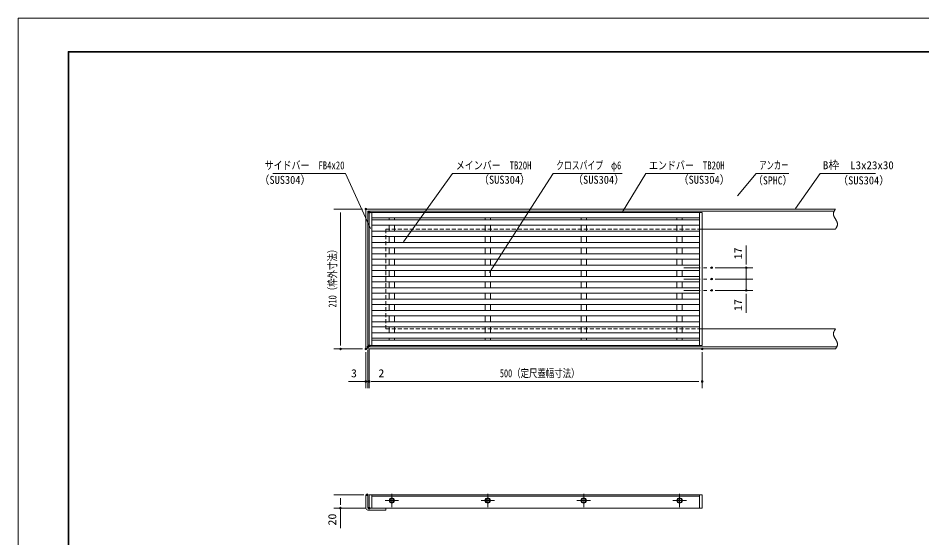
# Model space of a CAD drawing. Units: millimetres, scale not verified. Extents: x -1050 to 1050, y -742 to 742.
# Drawn here: x -1050 to 307, y -38 to 742 of the extents above; entities that cross this region are included whole.
import ezdxf
from ezdxf.enums import TextEntityAlignment as Align

# ---------------------------------------------------------------- set-up
doc = ezdxf.new("R2010")
doc.units = ezdxf.units.MM
doc.header["$LTSCALE"] = 5
doc.header["$PDMODE"] = 32
doc.header["$PDSIZE"] = 2.5
for name, pattern in [('CHAIN1', [8, 5, -1, 1, -1]), ('DASHED1', [1.8, 1.2, -0.6]), ('DOUBLE_CHAIN1', [8.8, 5, -1, 0.6, -0.6, 0.6, -1])]:
    doc.linetypes.add(name, pattern=pattern)
for name, color, linetype, lineweight in [('0-0_7-図\u3000枠', 4, 'Continuous', 9), ('0-1_寸法注釈', 2, 'Continuous', 9), ('0-3_DEFPOINTS', 134, 'Continuous', 9), ('0-5_蓋', 5, 'Continuous', 9), ('0-6_中心線', 6, 'CHAIN1', 9), ('0-7_想像線', 134, 'DOUBLE_CHAIN1', 9), ('0-9_枠', 7, 'Continuous', 9), ('0-A_溝開口', 4, 'DASHED1', 9)]:
    doc.layers.add(name, color=color, linetype=linetype, lineweight=lineweight)
doc.styles.add('ＭＳ ゴシック', font='')
doc.styles.get('ＭＳ ゴシック').set_extended_font_data('MS Gothic')

msp = doc.modelspace()

# ---------------------------------------------------------------- linework, layer by layer
at = {"layer": '0-0_7-図\u3000枠'}
for p, q in [((-975, -692.5), (-975, 692.5)), ((-973.75, -691.25), (-973.75, 691.25)), ((-973.75, 691.25), (998.75, 691.25))]:
    msp.add_line(p, q, dxfattribs=at)
msp.add_lwpolyline([(-975, 692.5), (1000, 692.5), (1000, -692.5)], dxfattribs=at)
at = {"layer": '0-1_寸法注釈'}
for p, q in [((-532.783, 455.84), (-575.682, 455.84)), ((-565.682, 450.84), (-565.682, 250.84)), ((43.401, 372.84), (43.401, 401.377)), ((-3.405, 367.84), (53.401, 367.84)), ((43.401, 350.84), (43.401, 367.84)), ((43.401, 355.84), (43.401, 360.84)), ((-3.405, 350.84), (53.401, 350.84)), ((-3.405, 350.84), (53.401, 350.84)), ((43.401, 350.84), (43.401, 333.84)), ((43.401, 345.84), (43.401, 340.84)), ((-3.405, 333.84), (53.401, 333.84)), ((43.401, 328.84), (43.401, 300.303)), ((-532.783, 245.84), (-575.682, 245.84)), ((-522.783, 245.84), (-522.783, 187.107)), ((-522.783, 245.84), (-522.783, 187.107)), ((-527.783, 240.84), (-527.783, 187.107)), ((-524.783, 243.84), (-524.783, 187.107)), ((-524.783, 243.84), (-524.783, 187.107)), ((-22.783, 240.84), (-22.783, 187.107)), ((-532.783, 197.107), (-553.897, 197.107)), ((-529.783, 197.107), (-534.783, 197.107)), ((-524.783, 197.107), (-527.783, 197.107)), ((-524.783, 197.107), (-522.783, 197.107)), ((-519.783, 197.107), (-514.783, 197.107)), ((-517.783, 197.107), (-27.783, 197.107)), ((-517.783, 197.107), (-496.67, 197.107)), ((-530.783, 26.967), (-576.067, 26.967)), ((-566.067, 21.967), (-566.067, 11.967)), ((-527.783, 6.967), (-576.067, 6.967)), ((-566.067, 6.967), (-566.067, -22.88))]:
    msp.add_line(p, q, dxfattribs=at)
for points in [[(-667.694, 509.114), (-558.47, 509.114), (-520.959, 426.687)], [(-294.349, 509.114), (-397.556, 509.114), (-471.517, 406.647)], [(-143.253, 509.114), (-246.46, 509.114), (-342.237, 360.569)], [(-4.266, 509.114), (-107.473, 509.114), (-142.523, 451.687)], [(107.145, 509.333), (58.092, 509.333), (30.368, 475.903)], [(237.464, 509.333), (154.113, 509.333), (117.331, 456.653)]]:
    msp.add_lwpolyline(points, dxfattribs=at)
at = {"layer": '0-3_DEFPOINTS'}
msp.add_lwpolyline([(-1050, -742.5), (-1050, 742.5), (1050, 742.5), (1050, -742.5)], close=True, dxfattribs=at)
for p in [(-527.783, 455.84), (-8.405, 367.84), (43.401, 367.84), (-8.405, 350.84), (-8.405, 333.84), (43.401, 333.84), (-565.682, 245.84), (-527.783, 245.84), (-527.783, 245.84), (-524.783, 248.84), (-522.783, 250.84), (-22.783, 245.84), (-527.783, 197.107), (-522.783, 197.107), (-22.783, 197.107), (-525.783, 26.967), (-566.067, 6.967), (-522.783, 6.967)]:
    msp.add_point(p, dxfattribs=at)
at = {"layer": '0-5_蓋'}
for p, q in [((-522.783, 450.84), (-22.783, 450.84)), ((-518.783, 450.84), (-518.783, 250.84)), ((-26.783, 450.84), (-26.783, 250.84)), ((-22.783, 450.84), (-22.783, 250.84)), ((-518.783, 442.84), (-26.783, 442.84)), ((-518.783, 439.84), (-26.783, 439.84)), ((-492.783, 442.84), (-492.783, 439.84)), ((-484.783, 442.84), (-484.783, 439.84)), ((-348.783, 442.84), (-348.783, 439.84)), ((-340.783, 442.84), (-340.783, 439.84)), ((-204.783, 442.84), (-204.783, 439.84)), ((-196.783, 442.84), (-196.783, 439.84)), ((-60.783, 442.84), (-60.783, 439.84)), ((-52.783, 442.84), (-52.783, 439.84)), ((-518.783, 431.84), (-26.783, 431.84)), ((-518.783, 422.84), (-26.783, 422.84)), ((-492.783, 431.84), (-492.783, 422.84)), ((-484.783, 431.84), (-484.783, 422.84)), ((-348.783, 431.84), (-348.783, 422.84)), ((-340.783, 431.84), (-340.783, 422.84)), ((-204.783, 431.84), (-204.783, 422.84)), ((-196.783, 431.84), (-196.783, 422.84)), ((-60.783, 431.84), (-60.783, 422.84)), ((-52.783, 431.84), (-52.783, 422.84)), ((-518.783, 414.84), (-26.783, 414.84)), ((-492.783, 414.84), (-492.783, 405.84)), ((-484.783, 414.84), (-484.783, 405.84)), ((-348.783, 414.84), (-348.783, 405.84)), ((-340.783, 414.84), (-340.783, 405.84)), ((-204.783, 414.84), (-204.783, 405.84)), ((-196.783, 414.84), (-196.783, 405.84)), ((-60.783, 414.84), (-60.783, 405.84)), ((-52.783, 414.84), (-52.783, 405.84)), ((-518.783, 405.84), (-26.783, 405.84)), ((-518.783, 397.84), (-26.783, 397.84)), ((-492.783, 397.84), (-492.783, 388.84)), ((-484.783, 397.84), (-484.783, 388.84)), ((-348.783, 397.84), (-348.783, 388.84)), ((-340.783, 397.84), (-340.783, 388.84)), ((-204.783, 397.84), (-204.783, 388.84)), ((-196.783, 397.84), (-196.783, 388.84)), ((-60.783, 397.84), (-60.783, 388.84)), ((-52.783, 397.84), (-52.783, 388.84)), ((-518.783, 388.84), (-26.783, 388.84)), ((-518.783, 380.84), (-26.783, 380.84)), ((-492.783, 380.84), (-492.783, 371.84)), ((-484.783, 380.84), (-484.783, 371.84)), ((-348.783, 380.84), (-348.783, 371.84)), ((-340.783, 380.84), (-340.783, 371.84)), ((-204.783, 380.84), (-204.783, 371.84)), ((-196.783, 380.84), (-196.783, 371.84)), ((-60.783, 380.84), (-60.783, 371.84)), ((-52.783, 380.84), (-52.783, 371.84)), ((-518.783, 371.84), (-26.783, 371.84)), ((-522.783, 354.84), (-522.733, 354.84)), ((-518.783, 363.84), (-26.783, 363.84)), ((-518.783, 354.84), (-26.783, 354.84)), ((-492.783, 363.84), (-492.783, 354.84)), ((-484.783, 363.84), (-484.783, 354.84)), ((-348.783, 363.84), (-348.783, 354.84)), ((-340.783, 363.84), (-340.783, 354.84)), ((-204.783, 363.84), (-204.783, 354.84)), ((-196.783, 363.84), (-196.783, 354.84)), ((-60.783, 363.84), (-60.783, 354.84)), ((-52.783, 363.84), (-52.783, 354.84)), ((-522.783, 346.84), (-522.733, 346.84)), ((-518.783, 346.84), (-26.783, 346.84)), ((-492.783, 337.84), (-492.783, 346.84)), ((-484.783, 337.84), (-484.783, 346.84)), ((-348.783, 337.84), (-348.783, 346.84)), ((-340.783, 337.84), (-340.783, 346.84)), ((-204.783, 337.84), (-204.783, 346.84)), ((-196.783, 337.84), (-196.783, 346.84)), ((-60.783, 337.84), (-60.783, 346.84)), ((-52.783, 337.84), (-52.783, 346.84)), ((-518.783, 337.84), (-26.783, 337.84)), ((-518.783, 329.84), (-26.783, 329.84)), ((-492.783, 320.84), (-492.783, 329.84)), ((-484.783, 320.84), (-484.783, 329.84)), ((-348.783, 320.84), (-348.783, 329.84)), ((-340.783, 320.84), (-340.783, 329.84)), ((-204.783, 320.84), (-204.783, 329.84)), ((-196.783, 320.84), (-196.783, 329.84)), ((-60.783, 320.84), (-60.783, 329.84)), ((-52.783, 320.84), (-52.783, 329.84)), ((-518.783, 320.84), (-26.783, 320.84)), ((-518.783, 312.84), (-26.783, 312.84)), ((-492.783, 303.84), (-492.783, 312.84)), ((-484.783, 303.84), (-484.783, 312.84)), ((-348.783, 303.84), (-348.783, 312.84)), ((-340.783, 303.84), (-340.783, 312.84)), ((-204.783, 303.84), (-204.783, 312.84)), ((-196.783, 303.84), (-196.783, 312.84)), ((-60.783, 303.84), (-60.783, 312.84)), ((-52.783, 303.84), (-52.783, 312.84)), ((-518.783, 303.84), (-26.783, 303.84)), ((-518.783, 295.84), (-26.783, 295.84)), ((-518.783, 286.84), (-26.783, 286.84)), ((-492.783, 286.84), (-492.783, 295.84)), ((-484.783, 286.84), (-484.783, 295.84)), ((-348.783, 286.84), (-348.783, 295.84)), ((-340.783, 286.84), (-340.783, 295.84)), ((-204.783, 286.84), (-204.783, 295.84)), ((-196.783, 286.84), (-196.783, 295.84)), ((-60.783, 286.84), (-60.783, 295.84)), ((-52.783, 286.84), (-52.783, 295.84)), ((-518.783, 278.84), (-26.783, 278.84)), ((-492.783, 269.84), (-492.783, 278.84)), ((-484.783, 269.84), (-484.783, 278.84)), ((-348.783, 269.84), (-348.783, 278.84)), ((-340.783, 269.84), (-340.783, 278.84)), ((-204.783, 269.84), (-204.783, 278.84)), ((-196.783, 269.84), (-196.783, 278.84)), ((-60.783, 269.84), (-60.783, 278.84)), ((-52.783, 269.84), (-52.783, 278.84)), ((-518.783, 269.84), (-26.783, 269.84)), ((-518.783, 261.84), (-26.783, 261.84)), ((-518.783, 258.84), (-26.783, 258.84)), ((-492.783, 258.84), (-492.783, 261.84)), ((-484.783, 258.84), (-484.783, 261.84)), ((-348.783, 258.84), (-348.783, 261.84)), ((-340.783, 258.84), (-340.783, 261.84)), ((-204.783, 258.84), (-204.783, 261.84)), ((-196.783, 258.84), (-196.783, 261.84)), ((-60.783, 258.84), (-60.783, 261.84)), ((-52.783, 258.84), (-52.783, 261.84)), ((-522.783, 250.84), (-22.783, 250.84)), ((-522.783, 26.967), (-22.783, 26.967)), ((-522.783, 26.967), (-522.783, 6.967)), ((-518.783, 26.967), (-518.783, 6.967)), ((-518.783, 24.967), (-26.783, 24.967)), ((-26.783, 26.967), (-26.783, 6.967)), ((-22.783, 26.967), (-22.783, 6.967)), ((-522.783, 6.967), (-22.783, 6.967))]:
    msp.add_line(p, q, dxfattribs=at)
msp.add_lwpolyline([(-522.783, 444.84), (-522.783, 250.84), (-522.783, 450.84)], dxfattribs=at)
for centre, radius in [((-488.783, 18.467), 4), ((-488.783, 18.467), 3), ((-344.783, 18.467), 4), ((-344.783, 18.467), 3), ((-200.783, 18.467), 4), ((-200.783, 18.467), 3), ((-56.783, 18.467), 4), ((-56.783, 18.467), 3)]:
    msp.add_circle(centre, radius, dxfattribs=at)
at = {"layer": '0-5_蓋', "color": 7}
for p in [(-522.783, 450.84), (-522.783, 250.84)]:
    msp.add_point(p, dxfattribs=at)
at = {"layer": '0-6_中心線'}
for p, q in [((-50.662, 367.84), (-8.405, 367.84)), ((-50.662, 350.84), (-8.405, 350.84)), ((-50.662, 333.84), (-8.405, 333.84)), ((-488.783, 28.577), (-488.783, 8.357)), ((-344.783, 28.577), (-344.783, 8.357)), ((-200.783, 28.577), (-200.783, 8.357)), ((-56.783, 8.357), (-56.783, 28.577)), ((-498.893, 18.467), (-478.673, 18.467)), ((-354.893, 18.467), (-334.673, 18.467)), ((-210.893, 18.467), (-190.673, 18.467)), ((-66.893, 18.467), (-46.673, 18.467))]:
    msp.add_line(p, q, dxfattribs=at)
at = {"layer": '0-7_想像線'}
for points in [[(177.217, 455.84), (177.026, 455.547), (176.835, 455.253), (176.646, 454.96), (176.459, 454.666), (176.275, 454.372), (176.093, 454.079), (175.916, 453.785), (175.743, 453.491), (175.575, 453.196), (175.414, 452.902), (175.258, 452.607), (175.11, 452.312), (174.97, 452.017), (174.838, 451.722), (174.715, 451.426), (174.602, 451.13), (174.499, 450.834), (174.407, 450.537), (174.327, 450.239), (174.26, 449.942), (174.205, 449.644), (174.164, 449.345), (174.137, 449.046), (174.125, 448.746), (174.127, 448.446), (174.143, 448.146), (174.172, 447.845), (174.214, 447.543), (174.268, 447.241), (174.333, 446.939), (174.409, 446.637), (174.496, 446.334), (174.593, 446.03), (174.699, 445.727), (174.813, 445.423), (174.936, 445.118), (175.067, 444.814), (175.205, 444.509), (175.35, 444.204)], [(175.35, 444.204), (175.5, 443.899), (175.656, 443.594), (175.817, 443.288), (175.982, 442.982), (176.152, 442.677), (176.324, 442.371), (176.499, 442.065), (176.677, 441.759), (176.856, 441.452), (177.036, 441.146), (177.217, 440.84)], [(179.084, 437.476), (178.933, 437.781), (178.777, 438.086), (178.616, 438.392), (178.451, 438.698), (178.282, 439.003), (178.109, 439.309), (177.934, 439.615), (177.757, 439.921), (177.578, 440.228), (177.397, 440.534), (177.217, 440.84)], [(177.217, 425.84), (177.408, 426.133), (177.598, 426.427), (177.787, 426.72), (177.974, 427.014), (178.159, 427.308), (178.34, 427.601), (178.517, 427.895), (178.69, 428.189), (178.858, 428.484), (179.02, 428.778), (179.175, 429.073), (179.323, 429.368), (179.464, 429.663), (179.596, 429.958), (179.719, 430.254), (179.832, 430.55), (179.934, 430.847), (180.026, 431.143), (180.106, 431.441), (180.174, 431.738), (180.229, 432.036), (180.27, 432.335), (180.296, 432.634), (180.309, 432.934), (180.306, 433.234), (180.29, 433.534), (180.261, 433.835), (180.22, 434.137), (180.166, 434.439), (180.101, 434.741), (180.024, 435.043), (179.937, 435.346), (179.841, 435.65), (179.735, 435.953), (179.62, 436.257), (179.497, 436.562), (179.366, 436.866), (179.228, 437.171), (179.084, 437.476)], [(177.217, 275.84), (177.026, 275.547), (176.835, 275.253), (176.646, 274.96), (176.459, 274.666), (176.275, 274.372), (176.093, 274.079), (175.916, 273.785), (175.743, 273.491), (175.575, 273.196), (175.414, 272.902), (175.258, 272.607), (175.11, 272.312), (174.97, 272.017), (174.838, 271.722), (174.715, 271.426), (174.602, 271.13), (174.499, 270.834), (174.407, 270.537), (174.327, 270.239), (174.26, 269.942), (174.205, 269.644), (174.164, 269.345), (174.137, 269.046), (174.125, 268.746), (174.127, 268.446), (174.143, 268.146), (174.172, 267.845), (174.214, 267.543), (174.268, 267.241), (174.333, 266.939), (174.409, 266.637), (174.496, 266.334), (174.593, 266.03), (174.699, 265.727), (174.813, 265.423), (174.936, 265.118), (175.067, 264.814), (175.205, 264.509), (175.35, 264.204)], [(175.35, 264.204), (175.5, 263.899), (175.656, 263.594), (175.817, 263.288), (175.982, 262.982), (176.152, 262.677), (176.324, 262.371), (176.499, 262.065), (176.677, 261.759), (176.856, 261.452), (177.036, 261.146), (177.217, 260.84)], [(179.084, 257.476), (178.933, 257.781), (178.777, 258.086), (178.616, 258.392), (178.451, 258.698), (178.282, 259.003), (178.109, 259.309), (177.934, 259.615), (177.757, 259.921), (177.578, 260.228), (177.397, 260.534), (177.217, 260.84)], [(177.217, 245.84), (177.408, 246.133), (177.598, 246.427), (177.787, 246.72), (177.974, 247.014), (178.159, 247.308), (178.34, 247.601), (178.517, 247.895), (178.69, 248.189), (178.858, 248.484), (179.02, 248.778), (179.175, 249.073), (179.323, 249.368), (179.464, 249.663), (179.596, 249.958), (179.719, 250.254), (179.832, 250.55), (179.934, 250.847), (180.026, 251.143), (180.106, 251.441), (180.174, 251.738), (180.229, 252.036), (180.27, 252.335), (180.296, 252.634), (180.309, 252.934), (180.306, 253.234), (180.29, 253.534), (180.261, 253.835), (180.22, 254.137), (180.166, 254.439), (180.101, 254.741), (180.024, 255.043), (179.937, 255.346), (179.841, 255.65), (179.735, 255.953), (179.62, 256.257), (179.497, 256.562), (179.366, 256.866), (179.228, 257.171), (179.084, 257.476)]]:
    msp.add_lwpolyline(points, dxfattribs=at)
at = {"layer": '0-9_枠'}
for p, q in [((-527.783, 455.84), (177.217, 455.84)), ((-527.783, 455.84), (-527.783, 245.84)), ((-524.783, 452.84), (175.38, 452.84)), ((-524.783, 452.84), (-524.783, 248.84)), ((-22.783, 425.84), (177.217, 425.84)), ((-22.783, 275.84), (177.217, 275.84)), ((-527.783, 245.84), (177.217, 245.84)), ((-524.783, 248.84), (179.053, 248.84)), ((-524.783, 26.967), (-527.783, 26.967)), ((-527.783, 26.967), (-527.783, 6.967)), ((-524.783, 6.967), (-524.783, 26.967)), ((-497.783, 6.967), (-524.783, 6.967)), ((-497.783, 3.967), (-524.783, 3.967)), ((-497.783, 6.967), (-497.783, 3.967))]:
    msp.add_line(p, q, dxfattribs=at)
msp.add_arc((-524.783, 6.967), 3, 180, 270, dxfattribs=at)
at = {"layer": '0-A_溝開口'}
for p, q in [((-497.783, 425.84), (-22.783, 425.84)), ((-497.783, 425.84), (-497.783, 275.84)), ((-497.783, 275.84), (-22.783, 275.84))]:
    msp.add_line(p, q, dxfattribs=at)

# ---------------------------------------------------------------- texts
at = {"layer": '0-1_寸法注釈', "color": 7, "style": 'ＭＳ ゴシック'}
msp.add_text('B枠\u3000L3x23x30', height=12.02, dxfattribs=at).set_placement((158.367, 512.02), align=Align.BOTTOM_LEFT)
for s, height, width, p in [('サイドバー\u3000FB4x20', 12.02, 0.8, (-679.837, 511.801)), ('メインバー\u3000TB20H', 12.03, 0.8, (-392.778, 511.801)), ('クロスパイプ\u3000φ6', 12.03, 0.7, (-242.294, 511.801)), ('エンドバー\u3000TB20H', 12.03, 0.8, (-102.696, 511.801)), ('アンカー', 12.02, 0.65, (62.869, 512.02)), ('（SUS304）', 12.02, 0.95, (-688.163, 490.009)), ('（SUS304）', 12.02, 0.95, (-358.531, 490.246)), ('（SUS304）', 12.02, 0.95, (-217.281, 490.246)), ('（SUS304）', 12.02, 0.95, (-58.853, 490.246)), ('（SPHC）', 12.02, 0.9, (53.596, 489.23)), ('（SUS304）', 12.02, 0.95, (180.684, 489.284)), ('500（定尺蓋幅寸法）', 12.03, 0.75, (-326.581, 199.794)), ('3', 12.02, 1.1, (-550.207, 199.794)), ('2', 12.02, 1.1, (-509.093, 199.794))]:
    msp.add_text(s, height=height, dxfattribs=dict(at, width=width)).set_placement(p, align=Align.BOTTOM_LEFT)
for s, height, width, p in [('17', 12.02, 1.1, (40.714, 380.22)), ('210（枠外寸法）', 12.03, 0.75, (-568.369, 308.047)), ('17', 12.02, 1.1, (40.714, 302.683)), ('20', 12.02, 1.1, (-568.754, -19.19))]:
    msp.add_text(s, height=height, rotation=90, dxfattribs=dict(at, width=width)).set_placement(p, align=Align.BOTTOM_LEFT)

doc.saveas('drawing.dxf')
